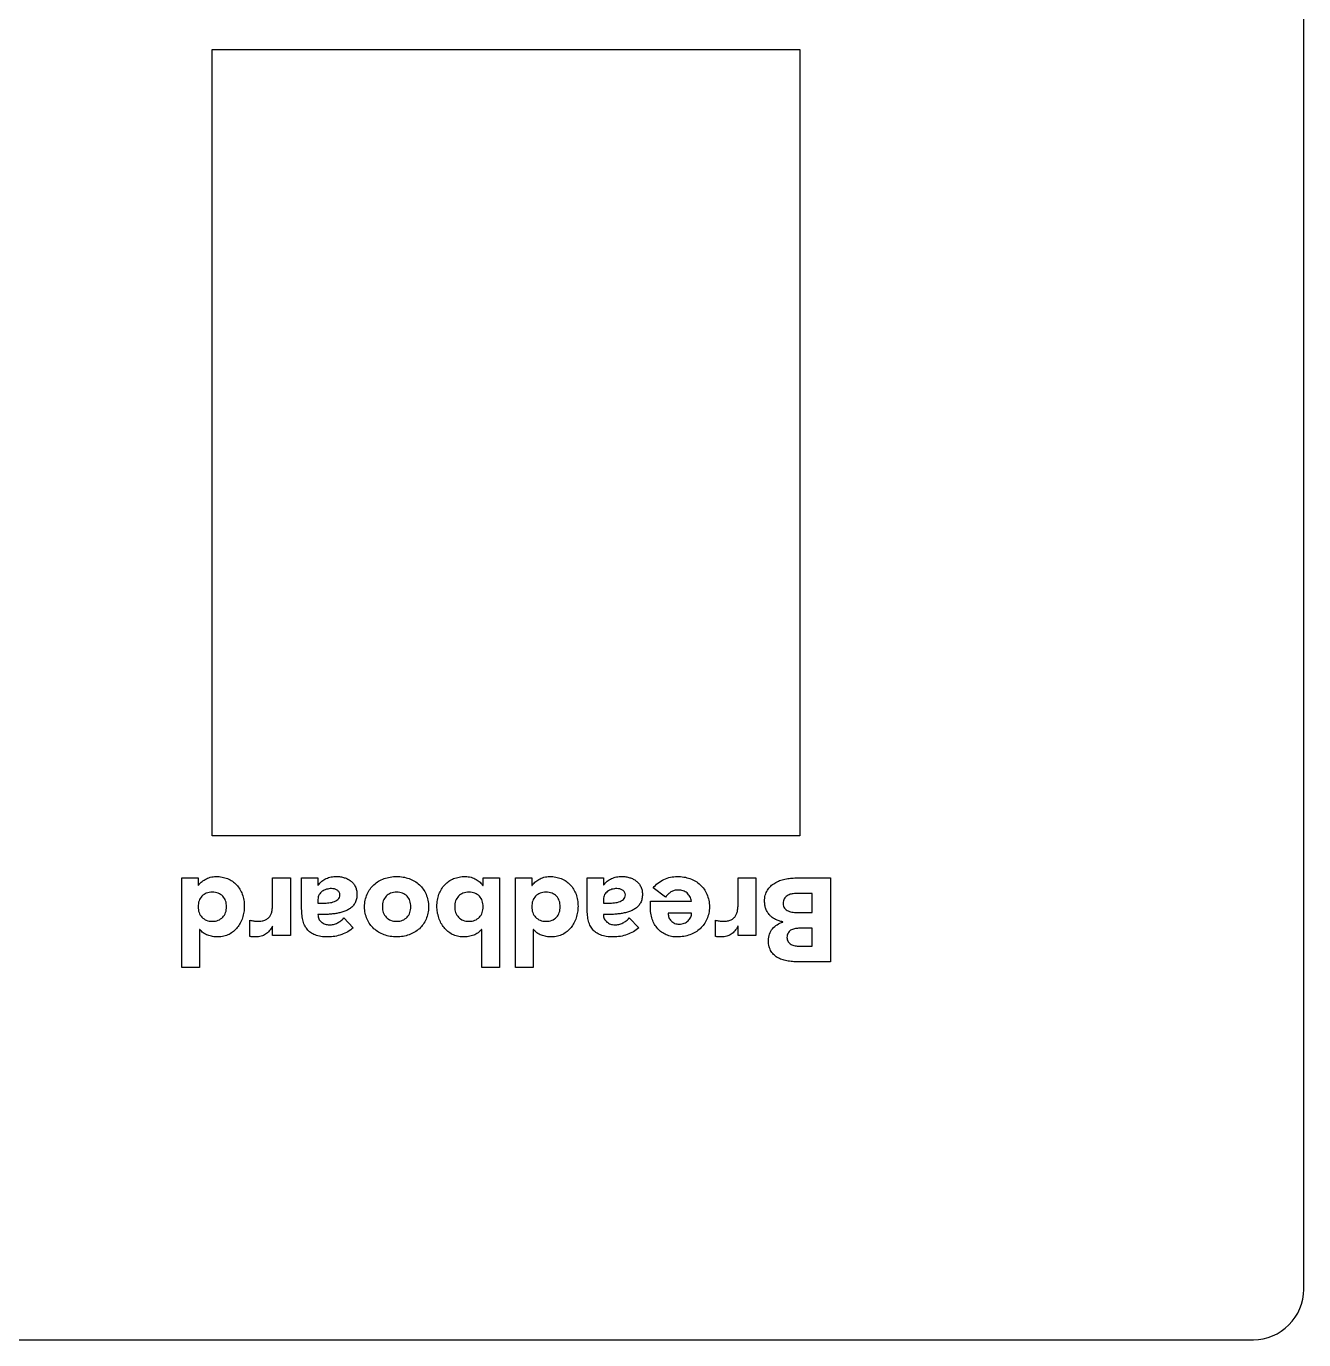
# Model space of a CAD drawing. Header units: millimetres. Extents: x -62 to 90, y -30 to 109.
# Drawn here: x 13.9 to 90, y -30 to 48.2 of the extents above; entities that cross this region are included whole.
import ezdxf

# ---------------------------------------------------------------- set-up
doc = ezdxf.new("R2010")
doc.units = ezdxf.units.MM
doc.layers.get('0').update_dxf_attribs({"linetype": 'CONTINUOUS'})

msp = doc.modelspace()

# ---------------------------------------------------------------- linework, layer by layer
for p, q in [((23.181, -7.839), (23.181, -2.5)), ((23.181, -2.5), (24.156, -2.5)), ((24.156, -2.5), (24.156, -2.952)), ((24.156, -2.952), (24.17, -2.952)), ((28.598, -2.5), (29.657, -2.5)), ((28.598, -3.934), (28.598, -2.5)), ((29.657, -2.5), (29.657, -5.932)), ((30.321, -2.5), (31.296, -2.5)), ((30.321, -4.244), (30.321, -2.5)), ((31.296, -2.5), (31.296, -2.931)), ((31.296, -2.931), (31.31, -2.931)), ((41.119, -2.952), (41.133, -2.952)), ((41.133, -2.5), (42.108, -2.5)), ((41.133, -2.952), (41.133, -2.5)), ((42.108, -2.5), (42.108, -7.839)), ((43.054, -7.839), (43.054, -2.5)), ((43.054, -2.5), (44.029, -2.5)), ((44.029, -2.5), (44.029, -2.952)), ((44.029, -2.952), (44.043, -2.952)), ((47.32, -2.5), (48.294, -2.5)), ((47.32, -4.244), (47.32, -2.5)), ((48.294, -2.5), (48.294, -2.931)), ((48.294, -2.931), (48.309, -2.931)), ((51.995, -3.637), (51.254, -3.093)), ((56.317, -2.5), (57.376, -2.5)), ((56.317, -3.934), (56.317, -2.5)), ((57.376, -2.5), (57.376, -5.932)), ((59.77, -2.5), (61.819, -2.5)), ((61.819, -2.5), (61.819, -7.5)), ((31.296, -3.778), (31.296, -4.004)), ((48.294, -3.778), (48.294, -4.004)), ((51.091, -4.216), (51.091, -3.884)), ((51.091, -3.884), (53.549, -3.884)), ((60.717, -3.432), (59.728, -3.432)), ((60.717, -4.569), (60.717, -3.432)), ((31.296, -4.004), (31.557, -4.004)), ((48.294, -4.004), (48.556, -4.004)), ((53.549, -4.605), (52.15, -4.605)), ((59.883, -4.569), (60.717, -4.569)), ((27.242, -5.982), (27.242, -5.014)), ((28.598, -5.381), (28.584, -5.381)), ((28.598, -5.932), (28.598, -5.381)), ((32.835, -4.887), (33.4, -5.466)), ((49.834, -4.887), (50.399, -5.466)), ((54.961, -5.982), (54.961, -5.014)), ((56.317, -5.381), (56.303, -5.381)), ((56.317, -5.932), (56.317, -5.381)), ((58.987, -5.127), (58.987, -5.113)), ((24.255, -5.565), (24.241, -5.565)), ((24.241, -5.565), (24.241, -7.839)), ((29.657, -5.932), (28.598, -5.932)), ((41.049, -5.565), (41.035, -5.565)), ((41.049, -7.839), (41.049, -5.565)), ((44.128, -5.565), (44.114, -5.565)), ((44.114, -5.565), (44.114, -7.839)), ((57.376, -5.932), (56.317, -5.932)), ((60.717, -5.501), (59.919, -5.501)), ((60.717, -6.568), (60.717, -5.501)), ((59.968, -6.568), (60.717, -6.568)), ((61.819, -7.5), (59.954, -7.5)), ((24.241, -7.839), (23.181, -7.839)), ((42.108, -7.839), (41.049, -7.839)), ((44.114, -7.839), (43.054, -7.839))]:
    msp.add_line(p, q)
msp.add_lwpolyline([(90, 106.3, 0.414214), (87, 109.3), (-59.15, 109.3, 0.414214), (-62.15, 106.3), (-62.15, -27, 0.414214), (-59.15, -30), (87, -30, 0.414214), (90, -27)], format="xyb", close=True)
msp.add_lwpolyline([(60, 46.82), (60, 0), (25, 0), (25, 46.82)], close=True)
for points, knots in [([(24.17, -2.952), (24.194, -2.92), (24.245, -2.852), (24.307, -2.793), (24.34, -2.761)], [0, 0, 0, 0, 0.01193927, 0.02554763, 0.02554763, 0.02554763, 0.02554763]), ([(24.34, -2.761), (24.375, -2.731), (24.45, -2.667), (24.535, -2.618), (24.58, -2.592)], [0, 0, 0, 0, 0.01406232, 0.02944614, 0.02944614, 0.02944614, 0.02944614]), ([(24.58, -2.592), (24.627, -2.567), (24.724, -2.515), (24.829, -2.482), (24.883, -2.465)], [0, 0, 0, 0, 0.01594955, 0.03298004, 0.03298004, 0.03298004, 0.03298004]), ([(24.883, -2.465), (24.938, -2.45), (25.05, -2.421), (25.164, -2.417), (25.222, -2.415)], [0, 0, 0, 0, 0.01700496, 0.03435155, 0.03435155, 0.03435155, 0.03435155]), ([(25.222, -2.415), (25.345, -2.42), (25.582, -2.429), (25.806, -2.505), (25.915, -2.542)], [0, 0, 0, 0, 0.03650862, 0.07070363, 0.07070363, 0.07070363, 0.07070363]), ([(25.915, -2.542), (26.014, -2.591), (26.211, -2.687), (26.372, -2.836), (26.451, -2.91)], [0, 0, 0, 0, 0.03302805, 0.06535442, 0.06535442, 0.06535442, 0.06535442]), ([(26.451, -2.91), (26.52, -2.994), (26.661, -3.166), (26.747, -3.371), (26.79, -3.475)], [0, 0, 0, 0, 0.03255693, 0.06619859, 0.06619859, 0.06619859, 0.06619859]), ([(31.31, -2.931), (31.374, -2.846), (31.5, -2.676), (31.689, -2.582), (31.783, -2.535)], [0, 0, 0, 0, 0.03140725, 0.06244293, 0.06244293, 0.06244293, 0.06244293]), ([(31.783, -2.535), (31.882, -2.5), (32.08, -2.43), (32.291, -2.42), (32.398, -2.415)], [0, 0, 0, 0, 0.03116663, 0.06291194, 0.06291194, 0.06291194, 0.06291194]), ([(32.398, -2.415), (32.477, -2.418), (32.635, -2.424), (32.788, -2.465), (32.864, -2.486)], [0, 0, 0, 0, 0.02372383, 0.04727912, 0.04727912, 0.04727912, 0.04727912]), ([(32.864, -2.486), (32.934, -2.51), (33.073, -2.557), (33.193, -2.642), (33.252, -2.684)], [0, 0, 0, 0, 0.02219601, 0.04379418, 0.04379418, 0.04379418, 0.04379418]), ([(33.252, -2.684), (33.306, -2.731), (33.414, -2.827), (33.485, -2.952), (33.52, -3.016)], [0, 0, 0, 0, 0.02134846, 0.04294649, 0.04294649, 0.04294649, 0.04294649]), ([(33.52, -3.016), (33.549, -3.086), (33.61, -3.233), (33.616, -3.392), (33.619, -3.475)], [0, 0, 0, 0, 0.02261339, 0.0472785, 0.0472785, 0.0472785, 0.0472785]), ([(34.22, -3.475), (34.274, -3.368), (34.381, -3.156), (34.547, -2.987), (34.629, -2.903)], [0, 0, 0, 0, 0.03558566, 0.0707304, 0.0707304, 0.0707304, 0.0707304]), ([(34.629, -2.903), (34.719, -2.829), (34.904, -2.678), (35.124, -2.588), (35.237, -2.542)], [0, 0, 0, 0, 0.03471103, 0.07096465, 0.07096465, 0.07096465, 0.07096465]), ([(35.237, -2.542), (35.355, -2.505), (35.597, -2.43), (35.849, -2.42), (35.978, -2.415)], [0, 0, 0, 0, 0.03708689, 0.07553067, 0.07553067, 0.07553067, 0.07553067]), ([(35.978, -2.415), (36.107, -2.42), (36.362, -2.43), (36.606, -2.505), (36.727, -2.542)], [0, 0, 0, 0, 0.03861961, 0.07621847, 0.07621847, 0.07621847, 0.07621847]), ([(36.727, -2.542), (36.838, -2.589), (37.057, -2.68), (37.243, -2.829), (37.334, -2.903)], [0, 0, 0, 0, 0.03593409, 0.07092971, 0.07092971, 0.07092971, 0.07092971]), ([(37.334, -2.903), (37.415, -2.987), (37.577, -3.157), (37.683, -3.368), (37.737, -3.475)], [0, 0, 0, 0, 0.03479586, 0.07029408, 0.07029408, 0.07029408, 0.07029408]), ([(38.499, -3.475), (38.543, -3.37), (38.63, -3.164), (38.774, -2.994), (38.845, -2.91)], [0, 0, 0, 0, 0.03371816, 0.06659358, 0.06659358, 0.06659358, 0.06659358]), ([(38.845, -2.91), (38.923, -2.836), (39.08, -2.686), (39.276, -2.591), (39.375, -2.542)], [0, 0, 0, 0, 0.03192312, 0.06479661, 0.06479661, 0.06479661, 0.06479661]), ([(39.375, -2.542), (39.483, -2.505), (39.708, -2.429), (39.945, -2.42), (40.067, -2.415)], [0, 0, 0, 0, 0.03419501, 0.07070363, 0.07070363, 0.07070363, 0.07070363]), ([(40.067, -2.415), (40.127, -2.417), (40.244, -2.421), (40.358, -2.45), (40.413, -2.465)], [0, 0, 0, 0, 0.01787458, 0.03505223, 0.03505223, 0.03505223, 0.03505223]), ([(40.413, -2.465), (40.466, -2.482), (40.571, -2.517), (40.668, -2.567), (40.717, -2.592)], [0, 0, 0, 0, 0.01669782, 0.03296491, 0.03296491, 0.03296491, 0.03296491]), ([(40.717, -2.592), (40.76, -2.618), (40.844, -2.669), (40.92, -2.731), (40.957, -2.761)], [0, 0, 0, 0, 0.01508488, 0.02942377, 0.02942377, 0.02942377, 0.02942377]), ([(40.957, -2.761), (40.988, -2.793), (41.046, -2.853), (41.096, -2.92), (41.119, -2.952)], [0, 0, 0, 0, 0.0132426, 0.02507311, 0.02507311, 0.02507311, 0.02507311]), ([(44.043, -2.952), (44.067, -2.92), (44.118, -2.852), (44.18, -2.793), (44.213, -2.761)], [0, 0, 0, 0, 0.01193927, 0.02554763, 0.02554763, 0.02554763, 0.02554763]), ([(44.213, -2.761), (44.248, -2.731), (44.323, -2.667), (44.408, -2.618), (44.453, -2.592)], [0, 0, 0, 0, 0.01406251, 0.02944592, 0.02944592, 0.02944592, 0.02944592]), ([(44.453, -2.592), (44.5, -2.567), (44.597, -2.515), (44.702, -2.482), (44.756, -2.465)], [0, 0, 0, 0, 0.01594955, 0.03298027, 0.03298027, 0.03298027, 0.03298027]), ([(44.756, -2.465), (44.811, -2.45), (44.923, -2.421), (45.037, -2.417), (45.095, -2.415)], [0, 0, 0, 0, 0.01700519, 0.03435131, 0.03435131, 0.03435131, 0.03435131]), ([(45.095, -2.415), (45.218, -2.42), (45.455, -2.429), (45.679, -2.505), (45.787, -2.542)], [0, 0, 0, 0, 0.03650874, 0.07070375, 0.07070375, 0.07070375, 0.07070375]), ([(45.787, -2.542), (45.887, -2.591), (46.084, -2.687), (46.245, -2.836), (46.324, -2.91)], [0, 0, 0, 0, 0.03302825, 0.06535445, 0.06535445, 0.06535445, 0.06535445]), ([(46.324, -2.91), (46.393, -2.994), (46.534, -3.166), (46.62, -3.371), (46.663, -3.475)], [0, 0, 0, 0, 0.03255679, 0.06619855, 0.06619855, 0.06619855, 0.06619855]), ([(48.309, -2.931), (48.372, -2.846), (48.499, -2.676), (48.688, -2.582), (48.782, -2.535)], [0, 0, 0, 0, 0.03140725, 0.06244303, 0.06244303, 0.06244303, 0.06244303]), ([(48.782, -2.535), (48.88, -2.5), (49.079, -2.43), (49.29, -2.42), (49.396, -2.415)], [0, 0, 0, 0, 0.03116652, 0.06291183, 0.06291183, 0.06291183, 0.06291183]), ([(49.396, -2.415), (49.475, -2.418), (49.634, -2.424), (49.786, -2.465), (49.862, -2.486)], [0, 0, 0, 0, 0.02372394, 0.04727924, 0.04727924, 0.04727924, 0.04727924]), ([(49.862, -2.486), (49.933, -2.51), (50.072, -2.557), (50.192, -2.642), (50.251, -2.684)], [0, 0, 0, 0, 0.0221959, 0.04379407, 0.04379407, 0.04379407, 0.04379407]), ([(50.251, -2.684), (50.304, -2.731), (50.412, -2.827), (50.483, -2.952), (50.519, -3.016)], [0, 0, 0, 0, 0.02134838, 0.04294647, 0.04294647, 0.04294647, 0.04294647]), ([(50.519, -3.016), (50.548, -3.086), (50.608, -3.233), (50.615, -3.392), (50.618, -3.475)], [0, 0, 0, 0, 0.02261339, 0.0472785, 0.0472785, 0.0472785, 0.0472785]), ([(51.254, -3.093), (51.344, -2.991), (51.528, -2.784), (51.773, -2.656), (51.896, -2.592)], [0, 0, 0, 0, 0.04069864, 0.08211987, 0.08211987, 0.08211987, 0.08211987]), ([(51.896, -2.592), (52.026, -2.54), (52.285, -2.438), (52.563, -2.423), (52.701, -2.415)], [0, 0, 0, 0, 0.04170594, 0.0829035, 0.0829035, 0.0829035, 0.0829035]), ([(52.701, -2.415), (52.831, -2.42), (53.086, -2.43), (53.33, -2.505), (53.45, -2.542)], [0, 0, 0, 0, 0.03861973, 0.07621859, 0.07621859, 0.07621859, 0.07621859]), ([(53.45, -2.542), (53.561, -2.589), (53.781, -2.68), (53.966, -2.829), (54.057, -2.903)], [0, 0, 0, 0, 0.0359342, 0.07092963, 0.07092963, 0.07092963, 0.07092963]), ([(54.057, -2.903), (54.138, -2.987), (54.301, -3.157), (54.406, -3.368), (54.46, -3.475)], [0, 0, 0, 0, 0.03479586, 0.0702942, 0.0702942, 0.0702942, 0.0702942]), ([(58.061, -3.227), (58.122, -3.144), (58.244, -2.978), (58.414, -2.862), (58.499, -2.804)], [0, 0, 0, 0, 0.03060851, 0.06133087, 0.06133087, 0.06133087, 0.06133087]), ([(58.499, -2.804), (58.593, -2.753), (58.785, -2.649), (58.998, -2.597), (59.107, -2.571)], [0, 0, 0, 0, 0.03182132, 0.06528889, 0.06528889, 0.06528889, 0.06528889]), ([(59.107, -2.571), (59.217, -2.55), (59.436, -2.509), (59.66, -2.503), (59.77, -2.5)], [0, 0, 0, 0, 0.03361198, 0.06685106, 0.06685106, 0.06685106, 0.06685106]), ([(24.382, -3.588), (24.316, -3.676), (24.178, -3.863), (24.164, -4.095), (24.156, -4.216)], [0, 0, 0, 0, 0.03249018, 0.06807571, 0.06807571, 0.06807571, 0.06807571]), ([(25.004, -3.347), (24.88, -3.355), (24.646, -3.369), (24.466, -3.518), (24.382, -3.588)], [0, 0, 0, 0, 0.03616574, 0.06819163, 0.06819163, 0.06819163, 0.06819163]), ([(25.632, -3.588), (25.546, -3.518), (25.363, -3.369), (25.128, -3.355), (25.004, -3.347)], [0, 0, 0, 0, 0.03246536, 0.06880485, 0.06880485, 0.06880485, 0.06880485]), ([(25.851, -4.216), (25.844, -4.095), (25.83, -3.864), (25.696, -3.677), (25.632, -3.588)], [0, 0, 0, 0, 0.03555794, 0.06777493, 0.06777493, 0.06777493, 0.06777493]), ([(26.79, -3.475), (26.825, -3.587), (26.897, -3.82), (26.906, -4.063), (26.91, -4.188)], [0, 0, 0, 0, 0.03524442, 0.07261798, 0.07261798, 0.07261798, 0.07261798]), ([(31.367, -3.496), (31.346, -3.539), (31.303, -3.628), (31.298, -3.727), (31.296, -3.778)], [0, 0, 0, 0, 0.01409778, 0.0293837, 0.0293837, 0.0293837, 0.0293837]), ([(31.543, -3.298), (31.508, -3.326), (31.437, -3.381), (31.39, -3.457), (31.367, -3.496)], [0, 0, 0, 0, 0.01338675, 0.02670803, 0.02670803, 0.02670803, 0.02670803]), ([(31.804, -3.178), (31.757, -3.193), (31.665, -3.223), (31.583, -3.273), (31.543, -3.298)], [0, 0, 0, 0, 0.01485756, 0.0288511, 0.0288511, 0.0288511, 0.0288511]), ([(32.101, -3.136), (32.05, -3.137), (31.95, -3.141), (31.852, -3.166), (31.804, -3.178)], [0, 0, 0, 0, 0.01522083, 0.03004279, 0.03004279, 0.03004279, 0.03004279]), ([(32.44, -3.227), (32.386, -3.201), (32.279, -3.148), (32.16, -3.14), (32.101, -3.136)], [0, 0, 0, 0, 0.01796802, 0.03542163, 0.03542163, 0.03542163, 0.03542163]), ([(32.207, -3.934), (32.259, -3.915), (32.36, -3.88), (32.447, -3.816), (32.489, -3.785)], [0, 0, 0, 0, 0.01639294, 0.03206243, 0.03206243, 0.03206243, 0.03206243]), ([(32.602, -3.51), (32.596, -3.451), (32.583, -3.333), (32.487, -3.262), (32.44, -3.227)], [0, 0, 0, 0, 0.01708554, 0.03394342, 0.03394342, 0.03394342, 0.03394342]), ([(32.489, -3.785), (32.522, -3.748), (32.591, -3.669), (32.599, -3.565), (32.602, -3.51)], [0, 0, 0, 0, 0.01455153, 0.0305167, 0.0305167, 0.0305167, 0.0305167]), ([(33.619, -3.475), (33.616, -3.567), (33.61, -3.741), (33.544, -3.901), (33.513, -3.976)], [0, 0, 0, 0, 0.02749363, 0.05161506, 0.05161506, 0.05161506, 0.05161506]), ([(34.071, -4.216), (34.077, -4.085), (34.087, -3.83), (34.176, -3.59), (34.22, -3.475)], [0, 0, 0, 0, 0.03919415, 0.07604693, 0.07604693, 0.07604693, 0.07604693]), ([(35.357, -3.588), (35.291, -3.676), (35.153, -3.863), (35.138, -4.095), (35.131, -4.216)], [0, 0, 0, 0, 0.03249031, 0.06807583, 0.06807583, 0.06807583, 0.06807583]), ([(35.978, -3.347), (35.854, -3.355), (35.62, -3.369), (35.441, -3.518), (35.357, -3.588)], [0, 0, 0, 0, 0.03616551, 0.06819139, 0.06819139, 0.06819139, 0.06819139]), ([(36.607, -3.588), (36.521, -3.518), (36.338, -3.369), (36.103, -3.355), (35.978, -3.347)], [0, 0, 0, 0, 0.03246536, 0.06880485, 0.06880485, 0.06880485, 0.06880485]), ([(36.826, -4.216), (36.818, -4.095), (36.805, -3.864), (36.67, -3.677), (36.607, -3.588)], [0, 0, 0, 0, 0.03555794, 0.06777493, 0.06777493, 0.06777493, 0.06777493]), ([(37.737, -3.475), (37.78, -3.59), (37.869, -3.83), (37.88, -4.085), (37.885, -4.216)], [0, 0, 0, 0, 0.03685278, 0.07604693, 0.07604693, 0.07604693, 0.07604693]), ([(38.379, -4.188), (38.384, -4.063), (38.392, -3.82), (38.464, -3.587), (38.499, -3.475)], [0, 0, 0, 0, 0.03737356, 0.07261798, 0.07261798, 0.07261798, 0.07261798]), ([(39.665, -3.588), (39.599, -3.676), (39.461, -3.863), (39.446, -4.095), (39.439, -4.216)], [0, 0, 0, 0, 0.03249018, 0.06807571, 0.06807571, 0.06807571, 0.06807571]), ([(40.286, -3.347), (40.162, -3.355), (39.928, -3.369), (39.749, -3.518), (39.665, -3.588)], [0, 0, 0, 0, 0.03616551, 0.06819139, 0.06819139, 0.06819139, 0.06819139]), ([(40.915, -3.588), (40.828, -3.518), (40.646, -3.369), (40.41, -3.355), (40.286, -3.347)], [0, 0, 0, 0, 0.03246517, 0.06880489, 0.06880489, 0.06880489, 0.06880489]), ([(41.133, -4.216), (41.126, -4.095), (41.113, -3.864), (40.978, -3.677), (40.915, -3.588)], [0, 0, 0, 0, 0.03555794, 0.06777505, 0.06777505, 0.06777505, 0.06777505]), ([(44.255, -3.588), (44.189, -3.676), (44.051, -3.863), (44.037, -4.095), (44.029, -4.216)], [0, 0, 0, 0, 0.03249018, 0.06807574, 0.06807574, 0.06807574, 0.06807574]), ([(44.876, -3.347), (44.752, -3.355), (44.519, -3.369), (44.339, -3.518), (44.255, -3.588)], [0, 0, 0, 0, 0.03616527, 0.06819116, 0.06819116, 0.06819116, 0.06819116]), ([(45.505, -3.588), (45.419, -3.518), (45.236, -3.369), (45.001, -3.355), (44.876, -3.347)], [0, 0, 0, 0, 0.03246527, 0.06880499, 0.06880499, 0.06880499, 0.06880499]), ([(45.724, -4.216), (45.717, -4.095), (45.703, -3.864), (45.569, -3.677), (45.505, -3.588)], [0, 0, 0, 0, 0.03555794, 0.06777499, 0.06777499, 0.06777499, 0.06777499]), ([(46.663, -3.475), (46.698, -3.587), (46.77, -3.82), (46.779, -4.063), (46.783, -4.188)], [0, 0, 0, 0, 0.03524445, 0.072618, 0.072618, 0.072618, 0.072618]), ([(48.365, -3.496), (48.345, -3.539), (48.302, -3.628), (48.297, -3.727), (48.294, -3.778)], [0, 0, 0, 0, 0.01409773, 0.02938366, 0.02938366, 0.02938366, 0.02938366]), ([(48.542, -3.298), (48.506, -3.326), (48.435, -3.381), (48.388, -3.457), (48.365, -3.496)], [0, 0, 0, 0, 0.01338666, 0.02670801, 0.02670801, 0.02670801, 0.02670801]), ([(48.803, -3.178), (48.756, -3.193), (48.664, -3.223), (48.582, -3.273), (48.542, -3.298)], [0, 0, 0, 0, 0.01485779, 0.02885132, 0.02885132, 0.02885132, 0.02885132]), ([(49.1, -3.136), (49.049, -3.137), (48.948, -3.141), (48.851, -3.166), (48.803, -3.178)], [0, 0, 0, 0, 0.01522059, 0.03004267, 0.03004267, 0.03004267, 0.03004267]), ([(49.439, -3.227), (49.384, -3.201), (49.277, -3.148), (49.158, -3.14), (49.1, -3.136)], [0, 0, 0, 0, 0.01796769, 0.03542154, 0.03542154, 0.03542154, 0.03542154]), ([(49.206, -3.934), (49.257, -3.915), (49.359, -3.88), (49.446, -3.816), (49.488, -3.785)], [0, 0, 0, 0, 0.01639294, 0.03206243, 0.03206243, 0.03206243, 0.03206243]), ([(49.601, -3.51), (49.594, -3.451), (49.581, -3.333), (49.486, -3.262), (49.439, -3.227)], [0, 0, 0, 0, 0.01708559, 0.03394348, 0.03394348, 0.03394348, 0.03394348]), ([(49.488, -3.785), (49.521, -3.748), (49.59, -3.669), (49.597, -3.565), (49.601, -3.51)], [0, 0, 0, 0, 0.0145516, 0.03051677, 0.03051677, 0.03051677, 0.03051677]), ([(50.618, -3.475), (50.615, -3.567), (50.609, -3.741), (50.543, -3.901), (50.512, -3.976)], [0, 0, 0, 0, 0.02749364, 0.05161507, 0.05161507, 0.05161507, 0.05161507]), ([(52.313, -3.333), (52.254, -3.376), (52.134, -3.463), (52.042, -3.579), (51.995, -3.637)], [0, 0, 0, 0, 0.02186573, 0.04413805, 0.04413805, 0.04413805, 0.04413805]), ([(52.751, -3.22), (52.669, -3.224), (52.515, -3.23), (52.378, -3.3), (52.313, -3.333)], [0, 0, 0, 0, 0.02417697, 0.04569041, 0.04569041, 0.04569041, 0.04569041]), ([(53.273, -3.397), (53.197, -3.345), (53.039, -3.239), (52.849, -3.227), (52.751, -3.22)], [0, 0, 0, 0, 0.02711174, 0.05605196, 0.05605196, 0.05605196, 0.05605196]), ([(53.549, -3.884), (53.522, -3.789), (53.471, -3.603), (53.338, -3.464), (53.273, -3.397)], [0, 0, 0, 0, 0.02915759, 0.05675986, 0.05675986, 0.05675986, 0.05675986]), ([(54.46, -3.475), (54.503, -3.59), (54.592, -3.83), (54.603, -4.085), (54.608, -4.216)], [0, 0, 0, 0, 0.03685274, 0.0760469, 0.0760469, 0.0760469, 0.0760469]), ([(57.892, -3.891), (57.897, -3.768), (57.907, -3.534), (58.012, -3.326), (58.061, -3.227)], [0, 0, 0, 0, 0.03661604, 0.06921108, 0.06921108, 0.06921108, 0.06921108]), ([(57.97, -4.343), (57.947, -4.271), (57.901, -4.124), (57.895, -3.97), (57.892, -3.891)], [0, 0, 0, 0, 0.02265468, 0.04604052, 0.04604052, 0.04604052, 0.04604052]), ([(59.064, -3.743), (59.044, -3.784), (59, -3.87), (58.996, -3.967), (58.994, -4.018)], [0, 0, 0, 0, 0.01360842, 0.02871894, 0.02871894, 0.02871894, 0.02871894]), ([(59.234, -3.559), (59.2, -3.585), (59.133, -3.636), (59.087, -3.707), (59.064, -3.743)], [0, 0, 0, 0, 0.01252412, 0.02516715, 0.02516715, 0.02516715, 0.02516715]), ([(59.474, -3.46), (59.431, -3.471), (59.346, -3.493), (59.271, -3.537), (59.234, -3.559)], [0, 0, 0, 0, 0.01329206, 0.02608698, 0.02608698, 0.02608698, 0.02608698]), ([(59.728, -3.432), (59.686, -3.433), (59.6, -3.436), (59.516, -3.452), (59.474, -3.46)], [0, 0, 0, 0, 0.01273148, 0.02561871, 0.02561871, 0.02561871, 0.02561871]), ([(24.156, -4.216), (24.164, -4.337), (24.178, -4.569), (24.316, -4.756), (24.382, -4.845)], [0, 0, 0, 0, 0.03558546, 0.0680757, 0.0680757, 0.0680757, 0.0680757]), ([(25.632, -4.845), (25.696, -4.755), (25.83, -4.568), (25.844, -4.337), (25.851, -4.216)], [0, 0, 0, 0, 0.03221704, 0.06777492, 0.06777492, 0.06777492, 0.06777492]), ([(26.91, -4.188), (26.906, -4.306), (26.898, -4.538), (26.835, -4.762), (26.804, -4.873)], [0, 0, 0, 0, 0.03523385, 0.06953526, 0.06953526, 0.06953526, 0.06953526]), ([(28.45, -4.76), (28.478, -4.706), (28.537, -4.593), (28.559, -4.466), (28.57, -4.4)], [0, 0, 0, 0, 0.01808964, 0.03817802, 0.03817802, 0.03817802, 0.03817802]), ([(28.57, -4.4), (28.578, -4.326), (28.595, -4.171), (28.597, -4.015), (28.598, -3.934)], [0, 0, 0, 0, 0.02234642, 0.04672106, 0.04672106, 0.04672106, 0.04672106]), ([(30.392, -5), (30.371, -4.883), (30.327, -4.633), (30.323, -4.379), (30.321, -4.244)], [0, 0, 0, 0, 0.03553117, 0.0760005, 0.0760005, 0.0760005, 0.0760005]), ([(31.776, -4.675), (31.693, -4.677), (31.533, -4.681), (31.372, -4.682), (31.296, -4.682)], [0, 0, 0, 0, 0.02507626, 0.04802878, 0.04802878, 0.04802878, 0.04802878]), ([(31.296, -4.682), (31.304, -4.771), (31.319, -4.944), (31.441, -5.067), (31.501, -5.127)], [0, 0, 0, 0, 0.02576103, 0.05038381, 0.05038381, 0.05038381, 0.05038381]), ([(31.557, -4.004), (31.603, -4.003), (31.704, -4.002), (31.805, -3.994), (31.861, -3.99)], [0, 0, 0, 0, 0.01359921, 0.03040514, 0.03040514, 0.03040514, 0.03040514]), ([(32.292, -4.633), (32.205, -4.643), (32.034, -4.664), (31.862, -4.672), (31.776, -4.675)], [0, 0, 0, 0, 0.02610658, 0.05174594, 0.05174594, 0.05174594, 0.05174594]), ([(31.861, -3.99), (31.919, -3.986), (32.037, -3.978), (32.15, -3.948), (32.207, -3.934)], [0, 0, 0, 0, 0.01756765, 0.03512844, 0.03512844, 0.03512844, 0.03512844]), ([(32.786, -4.52), (32.705, -4.544), (32.543, -4.592), (32.376, -4.619), (32.292, -4.633)], [0, 0, 0, 0, 0.0252713, 0.05075876, 0.05075876, 0.05075876, 0.05075876]), ([(33.217, -4.315), (33.15, -4.357), (33.015, -4.443), (32.863, -4.494), (32.786, -4.52)], [0, 0, 0, 0, 0.02349806, 0.04786118, 0.04786118, 0.04786118, 0.04786118]), ([(33.513, -3.976), (33.473, -4.041), (33.393, -4.171), (33.275, -4.267), (33.217, -4.315)], [0, 0, 0, 0, 0.02282415, 0.0453178, 0.0453178, 0.0453178, 0.0453178]), ([(34.22, -4.958), (34.176, -4.842), (34.087, -4.603), (34.077, -4.348), (34.071, -4.216)], [0, 0, 0, 0, 0.03685284, 0.07604693, 0.07604693, 0.07604693, 0.07604693]), ([(35.131, -4.216), (35.138, -4.337), (35.153, -4.569), (35.291, -4.756), (35.357, -4.845)], [0, 0, 0, 0, 0.0355855, 0.06807574, 0.06807574, 0.06807574, 0.06807574]), ([(36.607, -4.845), (36.67, -4.755), (36.805, -4.568), (36.818, -4.337), (36.826, -4.216)], [0, 0, 0, 0, 0.03221704, 0.06777492, 0.06777492, 0.06777492, 0.06777492]), ([(37.885, -4.216), (37.88, -4.348), (37.869, -4.603), (37.78, -4.842), (37.737, -4.958)], [0, 0, 0, 0, 0.03919409, 0.07604693, 0.07604693, 0.07604693, 0.07604693]), ([(38.492, -4.873), (38.459, -4.762), (38.393, -4.539), (38.384, -4.306), (38.379, -4.188)], [0, 0, 0, 0, 0.03442791, 0.06967548, 0.06967548, 0.06967548, 0.06967548]), ([(39.439, -4.216), (39.446, -4.337), (39.461, -4.569), (39.599, -4.756), (39.665, -4.845)], [0, 0, 0, 0, 0.03558546, 0.0680757, 0.0680757, 0.0680757, 0.0680757]), ([(40.915, -4.845), (40.978, -4.755), (41.113, -4.568), (41.126, -4.337), (41.133, -4.216)], [0, 0, 0, 0, 0.03221716, 0.06777504, 0.06777504, 0.06777504, 0.06777504]), ([(44.029, -4.216), (44.037, -4.337), (44.051, -4.569), (44.189, -4.756), (44.255, -4.845)], [0, 0, 0, 0, 0.0355855, 0.06807574, 0.06807574, 0.06807574, 0.06807574]), ([(45.505, -4.845), (45.569, -4.755), (45.703, -4.568), (45.717, -4.337), (45.724, -4.216)], [0, 0, 0, 0, 0.0322171, 0.06777498, 0.06777498, 0.06777498, 0.06777498]), ([(46.783, -4.188), (46.779, -4.306), (46.771, -4.538), (46.708, -4.762), (46.677, -4.873)], [0, 0, 0, 0, 0.03523387, 0.06953522, 0.06953522, 0.06953522, 0.06953522]), ([(47.391, -5), (47.37, -4.883), (47.326, -4.633), (47.322, -4.379), (47.32, -4.244)], [0, 0, 0, 0, 0.03553119, 0.0760005, 0.0760005, 0.0760005, 0.0760005]), ([(48.775, -4.675), (48.691, -4.677), (48.531, -4.681), (48.371, -4.682), (48.294, -4.682)], [0, 0, 0, 0, 0.02507626, 0.04802878, 0.04802878, 0.04802878, 0.04802878]), ([(48.294, -4.682), (48.302, -4.771), (48.317, -4.944), (48.44, -5.067), (48.499, -5.127)], [0, 0, 0, 0, 0.02576103, 0.05038381, 0.05038381, 0.05038381, 0.05038381]), ([(48.556, -4.004), (48.601, -4.003), (48.702, -4.002), (48.804, -3.994), (48.859, -3.99)], [0, 0, 0, 0, 0.01359933, 0.03040526, 0.03040526, 0.03040526, 0.03040526]), ([(49.29, -4.633), (49.204, -4.643), (49.033, -4.664), (48.86, -4.672), (48.775, -4.675)], [0, 0, 0, 0, 0.0261067, 0.05174594, 0.05174594, 0.05174594, 0.05174594]), ([(48.859, -3.99), (48.918, -3.986), (49.035, -3.978), (49.149, -3.948), (49.206, -3.934)], [0, 0, 0, 0, 0.01756765, 0.03512844, 0.03512844, 0.03512844, 0.03512844]), ([(49.785, -4.52), (49.704, -4.544), (49.541, -4.592), (49.374, -4.619), (49.29, -4.633)], [0, 0, 0, 0, 0.02527119, 0.05075865, 0.05075865, 0.05075865, 0.05075865]), ([(50.215, -4.315), (50.149, -4.357), (50.014, -4.443), (49.862, -4.494), (49.785, -4.52)], [0, 0, 0, 0, 0.02349826, 0.04786138, 0.04786138, 0.04786138, 0.04786138]), ([(50.512, -3.976), (50.472, -4.041), (50.391, -4.171), (50.274, -4.267), (50.215, -4.315)], [0, 0, 0, 0, 0.02282394, 0.04531769, 0.04531769, 0.04531769, 0.04531769]), ([(51.204, -4.958), (51.171, -4.841), (51.103, -4.599), (51.095, -4.347), (51.091, -4.216)], [0, 0, 0, 0, 0.03614181, 0.07526227, 0.07526227, 0.07526227, 0.07526227]), ([(52.15, -4.605), (52.156, -4.691), (52.167, -4.862), (52.274, -4.997), (52.327, -5.064)], [0, 0, 0, 0, 0.02522314, 0.05024769, 0.05024769, 0.05024769, 0.05024769]), ([(53.492, -4.845), (53.507, -4.806), (53.537, -4.729), (53.545, -4.646), (53.549, -4.605)], [0, 0, 0, 0, 0.01228285, 0.0247671, 0.0247671, 0.0247671, 0.0247671]), ([(54.608, -4.216), (54.603, -4.348), (54.592, -4.603), (54.503, -4.842), (54.46, -4.958)], [0, 0, 0, 0, 0.03919409, 0.07604689, 0.07604689, 0.07604689, 0.07604689]), ([(56.169, -4.76), (56.197, -4.706), (56.256, -4.593), (56.278, -4.466), (56.289, -4.4)], [0, 0, 0, 0, 0.01808967, 0.03817799, 0.03817799, 0.03817799, 0.03817799]), ([(56.289, -4.4), (56.297, -4.326), (56.314, -4.171), (56.316, -4.015), (56.317, -3.934)], [0, 0, 0, 0, 0.02234643, 0.04672107, 0.04672107, 0.04672107, 0.04672107]), ([(58.196, -4.71), (58.149, -4.656), (58.054, -4.545), (57.998, -4.411), (57.97, -4.343)], [0, 0, 0, 0, 0.02140015, 0.04335258, 0.04335258, 0.04335258, 0.04335258]), ([(58.994, -4.018), (58.996, -4.073), (59.002, -4.176), (59.059, -4.261), (59.085, -4.301)], [0, 0, 0, 0, 0.01605473, 0.03020223, 0.03020223, 0.03020223, 0.03020223]), ([(59.085, -4.301), (59.116, -4.336), (59.177, -4.408), (59.262, -4.449), (59.304, -4.47)], [0, 0, 0, 0, 0.01385802, 0.02793919, 0.02793919, 0.02793919, 0.02793919]), ([(59.304, -4.47), (59.35, -4.488), (59.444, -4.523), (59.543, -4.54), (59.594, -4.548)], [0, 0, 0, 0, 0.01473984, 0.03004418, 0.03004418, 0.03004418, 0.03004418]), ([(59.594, -4.548), (59.644, -4.554), (59.74, -4.566), (59.837, -4.568), (59.883, -4.569)], [0, 0, 0, 0, 0.0150909, 0.02904868, 0.02904868, 0.02904868, 0.02904868]), ([(24.382, -4.845), (24.466, -4.915), (24.646, -5.064), (24.88, -5.077), (25.004, -5.085)], [0, 0, 0, 0, 0.03202589, 0.06819163, 0.06819163, 0.06819163, 0.06819163]), ([(25.004, -5.085), (25.128, -5.077), (25.363, -5.063), (25.546, -4.915), (25.632, -4.845)], [0, 0, 0, 0, 0.0363395, 0.06880483, 0.06880483, 0.06880483, 0.06880483]), ([(26.494, -5.459), (26.422, -5.539), (26.279, -5.7), (26.092, -5.808), (25.999, -5.862)], [0, 0, 0, 0, 0.03208478, 0.06411096, 0.06411096, 0.06411096, 0.06411096]), ([(26.804, -4.873), (26.764, -4.979), (26.685, -5.188), (26.556, -5.37), (26.494, -5.459)], [0, 0, 0, 0, 0.03400898, 0.06657582, 0.06657582, 0.06657582, 0.06657582]), ([(27.242, -5.014), (27.28, -5.025), (27.354, -5.047), (27.43, -5.058), (27.468, -5.064)], [0, 0, 0, 0, 0.01169122, 0.02315627, 0.02315627, 0.02315627, 0.02315627]), ([(27.468, -5.064), (27.505, -5.07), (27.579, -5.082), (27.655, -5.084), (27.694, -5.085)], [0, 0, 0, 0, 0.01106101, 0.02272574, 0.02272574, 0.02272574, 0.02272574]), ([(27.694, -5.085), (27.786, -5.083), (27.951, -5.08), (28.106, -5.025), (28.174, -5)], [0, 0, 0, 0, 0.02727144, 0.04905291, 0.04905291, 0.04905291, 0.04905291]), ([(28.174, -5), (28.23, -4.969), (28.339, -4.909), (28.413, -4.809), (28.45, -4.76)], [0, 0, 0, 0, 0.01875561, 0.03690963, 0.03690963, 0.03690963, 0.03690963]), ([(28.584, -5.381), (28.528, -5.479), (28.422, -5.661), (28.258, -5.793), (28.181, -5.855)], [0, 0, 0, 0, 0.03334664, 0.06259828, 0.06259828, 0.06259828, 0.06259828]), ([(30.646, -5.558), (30.589, -5.476), (30.471, -5.306), (30.419, -5.105), (30.392, -5)], [0, 0, 0, 0, 0.02964462, 0.06174876, 0.06174876, 0.06174876, 0.06174876]), ([(31.501, -5.127), (31.571, -5.177), (31.712, -5.277), (31.886, -5.29), (31.974, -5.297)], [0, 0, 0, 0, 0.0251631, 0.0511116, 0.0511116, 0.0511116, 0.0511116]), ([(31.974, -5.297), (32.059, -5.292), (32.226, -5.284), (32.379, -5.217), (32.454, -5.184)], [0, 0, 0, 0, 0.02522931, 0.04969597, 0.04969597, 0.04969597, 0.04969597]), ([(32.454, -5.184), (32.523, -5.144), (32.665, -5.064), (32.778, -4.947), (32.835, -4.887)], [0, 0, 0, 0, 0.02380503, 0.04853534, 0.04853534, 0.04853534, 0.04853534]), ([(33.4, -5.466), (33.297, -5.552), (33.088, -5.726), (32.836, -5.825), (32.708, -5.876)], [0, 0, 0, 0, 0.04011314, 0.08087958, 0.08087958, 0.08087958, 0.08087958]), ([(34.629, -5.523), (34.547, -5.44), (34.38, -5.274), (34.273, -5.064), (34.22, -4.958)], [0, 0, 0, 0, 0.03475022, 0.07018258, 0.07018258, 0.07018258, 0.07018258]), ([(35.357, -4.845), (35.441, -4.915), (35.62, -5.064), (35.854, -5.077), (35.978, -5.085)], [0, 0, 0, 0, 0.03202589, 0.06819139, 0.06819139, 0.06819139, 0.06819139]), ([(35.978, -5.085), (36.103, -5.077), (36.338, -5.063), (36.521, -4.915), (36.607, -4.845)], [0, 0, 0, 0, 0.0363395, 0.06880483, 0.06880483, 0.06880483, 0.06880483]), ([(37.737, -4.958), (37.683, -5.064), (37.578, -5.273), (37.415, -5.44), (37.334, -5.523)], [0, 0, 0, 0, 0.03534455, 0.06974188, 0.06974188, 0.06974188, 0.06974188]), ([(38.803, -5.459), (38.739, -5.37), (38.607, -5.189), (38.531, -4.98), (38.492, -4.873)], [0, 0, 0, 0, 0.03275961, 0.06663083, 0.06663083, 0.06663083, 0.06663083]), ([(39.29, -5.862), (39.198, -5.808), (39.013, -5.701), (38.873, -5.539), (38.803, -5.459)], [0, 0, 0, 0, 0.03187848, 0.06359235, 0.06359235, 0.06359235, 0.06359235]), ([(39.665, -4.845), (39.749, -4.915), (39.928, -5.064), (40.162, -5.077), (40.286, -5.085)], [0, 0, 0, 0, 0.03202589, 0.06819139, 0.06819139, 0.06819139, 0.06819139]), ([(40.286, -5.085), (40.41, -5.077), (40.646, -5.063), (40.828, -4.915), (40.915, -4.845)], [0, 0, 0, 0, 0.03633974, 0.06880487, 0.06880487, 0.06880487, 0.06880487]), ([(44.255, -4.845), (44.339, -4.915), (44.519, -5.064), (44.752, -5.077), (44.876, -5.085)], [0, 0, 0, 0, 0.03202589, 0.06819116, 0.06819116, 0.06819116, 0.06819116]), ([(44.876, -5.085), (45.001, -5.077), (45.236, -5.063), (45.419, -4.915), (45.505, -4.845)], [0, 0, 0, 0, 0.03633974, 0.06880497, 0.06880497, 0.06880497, 0.06880497]), ([(46.367, -5.459), (46.295, -5.539), (46.151, -5.7), (45.965, -5.808), (45.872, -5.862)], [0, 0, 0, 0, 0.0320847, 0.06411107, 0.06411107, 0.06411107, 0.06411107]), ([(46.677, -4.873), (46.637, -4.979), (46.558, -5.188), (46.429, -5.37), (46.367, -5.459)], [0, 0, 0, 0, 0.03400893, 0.06657578, 0.06657578, 0.06657578, 0.06657578]), ([(47.645, -5.558), (47.588, -5.476), (47.469, -5.306), (47.417, -5.105), (47.391, -5)], [0, 0, 0, 0, 0.02964474, 0.06174889, 0.06174889, 0.06174889, 0.06174889]), ([(48.499, -5.127), (48.569, -5.177), (48.711, -5.277), (48.884, -5.29), (48.972, -5.297)], [0, 0, 0, 0, 0.0251631, 0.05111172, 0.05111172, 0.05111172, 0.05111172]), ([(48.972, -5.297), (49.057, -5.292), (49.224, -5.284), (49.377, -5.217), (49.453, -5.184)], [0, 0, 0, 0, 0.02522931, 0.04969586, 0.04969586, 0.04969586, 0.04969586]), ([(49.453, -5.184), (49.522, -5.144), (49.663, -5.064), (49.776, -4.947), (49.834, -4.887)], [0, 0, 0, 0, 0.02380523, 0.04853536, 0.04853536, 0.04853536, 0.04853536]), ([(50.399, -5.466), (50.295, -5.552), (50.087, -5.726), (49.834, -5.825), (49.707, -5.876)], [0, 0, 0, 0, 0.04011314, 0.08087979, 0.08087979, 0.08087979, 0.08087979]), ([(51.529, -5.523), (51.462, -5.439), (51.324, -5.268), (51.245, -5.063), (51.204, -4.958)], [0, 0, 0, 0, 0.03185413, 0.06551992, 0.06551992, 0.06551992, 0.06551992]), ([(52.327, -5.064), (52.394, -5.119), (52.531, -5.233), (52.709, -5.247), (52.8, -5.254)], [0, 0, 0, 0, 0.02541519, 0.05215, 0.05215, 0.05215, 0.05215]), ([(52.8, -5.254), (52.856, -5.252), (52.962, -5.249), (53.063, -5.214), (53.111, -5.198)], [0, 0, 0, 0, 0.01665608, 0.03174092, 0.03174092, 0.03174092, 0.03174092]), ([(53.111, -5.198), (53.154, -5.178), (53.238, -5.139), (53.309, -5.079), (53.344, -5.049)], [0, 0, 0, 0, 0.01413524, 0.02773099, 0.02773099, 0.02773099, 0.02773099]), ([(53.344, -5.049), (53.373, -5.019), (53.433, -4.958), (53.472, -4.883), (53.492, -4.845)], [0, 0, 0, 0, 0.01250673, 0.02540601, 0.02540601, 0.02540601, 0.02540601]), ([(54.46, -4.958), (54.406, -5.064), (54.301, -5.273), (54.138, -5.44), (54.057, -5.523)], [0, 0, 0, 0, 0.03534478, 0.06974196, 0.06974196, 0.06974196, 0.06974196]), ([(54.961, -5.014), (54.999, -5.025), (55.073, -5.047), (55.149, -5.058), (55.187, -5.064)], [0, 0, 0, 0, 0.01169133, 0.02315639, 0.02315639, 0.02315639, 0.02315639]), ([(55.187, -5.064), (55.224, -5.07), (55.298, -5.082), (55.374, -5.084), (55.413, -5.085)], [0, 0, 0, 0, 0.01106101, 0.02272562, 0.02272562, 0.02272562, 0.02272562]), ([(55.413, -5.085), (55.505, -5.083), (55.67, -5.08), (55.825, -5.025), (55.893, -5)], [0, 0, 0, 0, 0.02727167, 0.04905303, 0.04905303, 0.04905303, 0.04905303]), ([(55.893, -5), (55.949, -4.969), (56.058, -4.909), (56.132, -4.809), (56.169, -4.76)], [0, 0, 0, 0, 0.01875546, 0.03690959, 0.03690959, 0.03690959, 0.03690959]), ([(56.303, -5.381), (56.247, -5.479), (56.141, -5.661), (55.977, -5.793), (55.9, -5.855)], [0, 0, 0, 0, 0.0333467, 0.06259817, 0.06259817, 0.06259817, 0.06259817]), ([(58.542, -4.972), (58.476, -4.937), (58.348, -4.867), (58.246, -4.762), (58.196, -4.71)], [0, 0, 0, 0, 0.02210376, 0.04358971, 0.04358971, 0.04358971, 0.04358971]), ([(58.365, -5.523), (58.451, -5.437), (58.629, -5.259), (58.865, -5.172), (58.987, -5.127)], [0, 0, 0, 0, 0.03604122, 0.07444072, 0.07444072, 0.07444072, 0.07444072]), ([(58.987, -5.113), (58.907, -5.099), (58.753, -5.071), (58.611, -5.004), (58.542, -4.972)], [0, 0, 0, 0, 0.02407155, 0.04686069, 0.04686069, 0.04686069, 0.04686069]), ([(24.728, -5.911), (24.636, -5.872), (24.451, -5.793), (24.32, -5.641), (24.255, -5.565)], [0, 0, 0, 0, 0.02961215, 0.05932424, 0.05932424, 0.05932424, 0.05932424]), ([(25.343, -6.017), (25.235, -6.013), (25.026, -6.005), (24.826, -5.942), (24.728, -5.911)], [0, 0, 0, 0, 0.03206574, 0.0626017, 0.0626017, 0.0626017, 0.0626017]), ([(25.999, -5.862), (25.898, -5.907), (25.689, -6), (25.46, -6.011), (25.343, -6.017)], [0, 0, 0, 0, 0.03302123, 0.06801842, 0.06801842, 0.06801842, 0.06801842]), ([(27.412, -6.01), (27.382, -6.007), (27.325, -6.002), (27.269, -5.988), (27.242, -5.982)], [0, 0, 0, 0, 0.00889102, 0.01720221, 0.01720221, 0.01720221, 0.01720221]), ([(27.595, -6.017), (27.565, -6.017), (27.503, -6.016), (27.442, -6.012), (27.412, -6.01)], [0, 0, 0, 0, 0.00918248, 0.01837853, 0.01837853, 0.01837853, 0.01837853]), ([(28.181, -5.855), (28.096, -5.902), (27.914, -6.002), (27.705, -6.012), (27.595, -6.017)], [0, 0, 0, 0, 0.02899022, 0.0615537, 0.0615537, 0.0615537, 0.0615537]), ([(31.126, -5.897), (31.032, -5.856), (30.848, -5.776), (30.712, -5.629), (30.646, -5.558)], [0, 0, 0, 0, 0.03063925, 0.0593627, 0.0593627, 0.0593627, 0.0593627]), ([(31.889, -6.017), (31.747, -6.014), (31.487, -6.009), (31.239, -5.932), (31.126, -5.897)], [0, 0, 0, 0, 0.04247887, 0.07755272, 0.07755272, 0.07755272, 0.07755272]), ([(32.708, -5.876), (32.575, -5.917), (32.308, -5.999), (32.029, -6.011), (31.889, -6.017)], [0, 0, 0, 0, 0.04162487, 0.08344097, 0.08344097, 0.08344097, 0.08344097]), ([(35.237, -5.89), (35.124, -5.844), (34.902, -5.753), (34.719, -5.598), (34.629, -5.523)], [0, 0, 0, 0, 0.03632875, 0.0713576, 0.0713576, 0.0713576, 0.0713576]), ([(35.978, -6.017), (35.849, -6.012), (35.597, -6.002), (35.355, -5.927), (35.237, -5.89)], [0, 0, 0, 0, 0.03844378, 0.07553067, 0.07553067, 0.07553067, 0.07553067]), ([(36.727, -5.89), (36.606, -5.927), (36.362, -6.002), (36.107, -6.012), (35.978, -6.017)], [0, 0, 0, 0, 0.03759886, 0.07621847, 0.07621847, 0.07621847, 0.07621847]), ([(37.334, -5.523), (37.243, -5.598), (37.059, -5.751), (36.838, -5.843), (36.727, -5.89)], [0, 0, 0, 0, 0.03531069, 0.07132079, 0.07132079, 0.07132079, 0.07132079]), ([(39.947, -6.017), (39.829, -6.011), (39.601, -6), (39.392, -5.907), (39.29, -5.862)], [0, 0, 0, 0, 0.03499743, 0.06801843, 0.06801843, 0.06801843, 0.06801843]), ([(40.569, -5.911), (40.469, -5.942), (40.267, -6.005), (40.055, -6.013), (39.947, -6.017)], [0, 0, 0, 0, 0.03104776, 0.06328958, 0.06328958, 0.06328958, 0.06328958]), ([(41.035, -5.565), (40.97, -5.641), (40.841, -5.792), (40.659, -5.872), (40.569, -5.911)], [0, 0, 0, 0, 0.02958798, 0.05873006, 0.05873006, 0.05873006, 0.05873006]), ([(44.601, -5.911), (44.509, -5.872), (44.324, -5.793), (44.193, -5.641), (44.128, -5.565)], [0, 0, 0, 0, 0.02961151, 0.05932395, 0.05932395, 0.05932395, 0.05932395]), ([(45.215, -6.017), (45.108, -6.013), (44.898, -6.005), (44.698, -5.942), (44.601, -5.911)], [0, 0, 0, 0, 0.03206574, 0.06260193, 0.06260193, 0.06260193, 0.06260193]), ([(45.872, -5.862), (45.771, -5.907), (45.562, -6), (45.333, -6.011), (45.215, -6.017)], [0, 0, 0, 0, 0.03302123, 0.06801854, 0.06801854, 0.06801854, 0.06801854]), ([(48.125, -5.897), (48.03, -5.856), (47.846, -5.776), (47.71, -5.629), (47.645, -5.558)], [0, 0, 0, 0, 0.03063904, 0.05936257, 0.05936257, 0.05936257, 0.05936257]), ([(48.888, -6.017), (48.745, -6.014), (48.485, -6.009), (48.237, -5.932), (48.125, -5.897)], [0, 0, 0, 0, 0.04247899, 0.07755284, 0.07755284, 0.07755284, 0.07755284]), ([(49.707, -5.876), (49.574, -5.917), (49.307, -5.999), (49.028, -6.011), (48.888, -6.017)], [0, 0, 0, 0, 0.04162475, 0.08344074, 0.08344074, 0.08344074, 0.08344074]), ([(52.037, -5.89), (51.941, -5.843), (51.749, -5.751), (51.602, -5.598), (51.529, -5.523)], [0, 0, 0, 0, 0.03193023, 0.06316581, 0.06316581, 0.06316581, 0.06316581]), ([(52.701, -6.017), (52.584, -6.012), (52.356, -6.004), (52.141, -5.927), (52.037, -5.89)], [0, 0, 0, 0, 0.03510181, 0.06794268, 0.06794268, 0.06794268, 0.06794268]), ([(53.45, -5.89), (53.33, -5.927), (53.086, -6.002), (52.831, -6.012), (52.701, -6.017)], [0, 0, 0, 0, 0.03759886, 0.07621859, 0.07621859, 0.07621859, 0.07621859]), ([(54.057, -5.523), (53.966, -5.598), (53.782, -5.751), (53.561, -5.843), (53.45, -5.89)], [0, 0, 0, 0, 0.03531069, 0.07132068, 0.07132068, 0.07132068, 0.07132068]), ([(55.131, -6.01), (55.101, -6.007), (55.044, -6.002), (54.988, -5.988), (54.961, -5.982)], [0, 0, 0, 0, 0.00889102, 0.01720221, 0.01720221, 0.01720221, 0.01720221]), ([(55.314, -6.017), (55.284, -6.017), (55.222, -6.016), (55.161, -6.012), (55.131, -6.01)], [0, 0, 0, 0, 0.00918248, 0.01837853, 0.01837853, 0.01837853, 0.01837853]), ([(55.9, -5.855), (55.815, -5.902), (55.633, -6.002), (55.424, -6.012), (55.314, -6.017)], [0, 0, 0, 0, 0.02899033, 0.06155381, 0.06155381, 0.06155381, 0.06155381]), ([(58.125, -6.229), (58.133, -6.095), (58.15, -5.838), (58.295, -5.625), (58.365, -5.523)], [0, 0, 0, 0, 0.0393029, 0.0758303, 0.0758303, 0.0758303, 0.0758303]), ([(58.287, -6.886), (58.24, -6.791), (58.137, -6.585), (58.129, -6.354), (58.125, -6.229)], [0, 0, 0, 0, 0.03125044, 0.06837295, 0.06837295, 0.06837295, 0.06837295]), ([(59.29, -5.791), (59.272, -5.829), (59.233, -5.909), (59.229, -5.998), (59.227, -6.045)], [0, 0, 0, 0, 0.01258988, 0.02645243, 0.02645243, 0.02645243, 0.02645243]), ([(59.227, -6.045), (59.229, -6.093), (59.233, -6.184), (59.277, -6.263), (59.297, -6.299)], [0, 0, 0, 0, 0.01423425, 0.02671342, 0.02671342, 0.02671342, 0.02671342]), ([(59.446, -5.621), (59.414, -5.645), (59.352, -5.691), (59.311, -5.757), (59.29, -5.791)], [0, 0, 0, 0, 0.01152882, 0.02318675, 0.02318675, 0.02318675, 0.02318675]), ([(59.672, -5.53), (59.631, -5.54), (59.551, -5.561), (59.48, -5.602), (59.446, -5.621)], [0, 0, 0, 0, 0.0125651, 0.02448868, 0.02448868, 0.02448868, 0.02448868]), ([(59.919, -5.501), (59.877, -5.503), (59.794, -5.505), (59.712, -5.521), (59.672, -5.53)], [0, 0, 0, 0, 0.01255521, 0.02492025, 0.02492025, 0.02492025, 0.02492025]), ([(58.711, -7.267), (58.628, -7.217), (58.462, -7.118), (58.346, -6.963), (58.287, -6.886)], [0, 0, 0, 0, 0.02869747, 0.05749899, 0.05749899, 0.05749899, 0.05749899]), ([(59.297, -6.299), (59.32, -6.333), (59.365, -6.398), (59.433, -6.441), (59.467, -6.462)], [0, 0, 0, 0, 0.01193927, 0.02369968, 0.02369968, 0.02369968, 0.02369968]), ([(59.467, -6.462), (59.504, -6.479), (59.581, -6.515), (59.664, -6.531), (59.707, -6.54)], [0, 0, 0, 0, 0.01226375, 0.02532515, 0.02532515, 0.02532515, 0.02532515]), ([(59.707, -6.54), (59.751, -6.548), (59.837, -6.564), (59.925, -6.567), (59.968, -6.568)], [0, 0, 0, 0, 0.01340995, 0.02631771, 0.02631771, 0.02631771, 0.02631771]), ([(59.304, -7.451), (59.198, -7.433), (58.992, -7.399), (58.803, -7.31), (58.711, -7.267)], [0, 0, 0, 0, 0.0321347, 0.06236612, 0.06236612, 0.06236612, 0.06236612]), ([(59.954, -7.5), (59.846, -7.498), (59.628, -7.494), (59.413, -7.465), (59.304, -7.451)], [0, 0, 0, 0, 0.0325094, 0.0652062, 0.0652062, 0.0652062, 0.0652062])]:
    msp.add_open_spline(points, degree=3, knots=knots)

doc.saveas('drawing.dxf')
